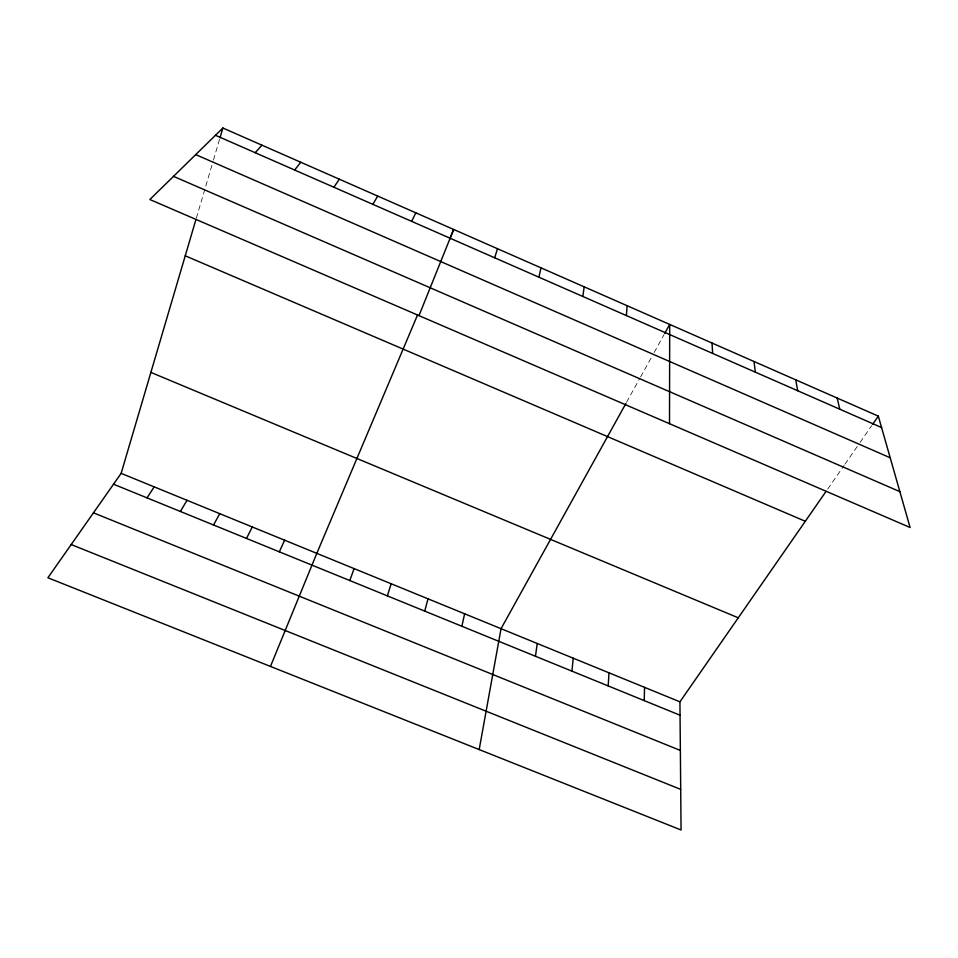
<?xml version="1.0" encoding="UTF-8"?>
<svg xmlns="http://www.w3.org/2000/svg" width="958" height="958" viewBox="0 0 958 958"><rect width="100%" height="100%" fill="white"/><g stroke="black" fill="none" stroke-linecap="round" stroke-linejoin="round"><path stroke-width="0.72" stroke-dasharray="4.79 3.59" d="M196.33 218.161L213.035 161.459M213.442 160.07L219.598 139.161M626.556 402.264L639.836 378.302M640.555 377.021L652.745 355.035M654.158 352.472L664.05 334.629M827.676 489.071L844.106 465.408M844.956 464.187L857.578 446.021M860.08 442.404L871.684 425.687"/><path stroke-width="1.44" d="M669.51 423.699L669.702 324.439L664.756 333.36M644.219 700.609L644.566 687.365M608.174 685.916L609.001 672.827M626.4 315.577L627.107 305.71M571.926 671.127L573.231 658.194M535.45 656.266L537.246 643.489M582.811 296.453L584.2 286.849M479.18 749.563L501.046 628.688L625.861 403.522M461.852 626.257L464.642 613.803M538.899 277.185L540.995 267.857M424.729 611.108L428.01 598.822M826.035 491.43L679.929 701.819L681.066 829.987L47.9 577.77L121.139 473.36L195.911 219.586M220.017 137.772L222.891 128.013L878.318 416.143L910.1 527.499L149.843 199.515L222.891 128.013M494.675 257.786L497.489 248.733M387.367 595.876L391.163 583.757M349.79 580.56L354.101 568.597M418.993 315.625L453.661 229.465L449.637 238.985M270.467 666.433L316.811 553.353L417.46 315.17M279.341 551.832L284.622 540.192M411.629 221.346L415.796 212.82M246.517 538.444L252.265 526.96M213.538 524.996L219.741 513.668M372.89 204.353L377.68 196.067M180.367 511.476L187.038 500.304M147.029 497.885L154.178 486.868M333.899 187.241L339.348 179.206M872.522 424.502L878.318 416.143M294.669 170.033L300.764 162.249M255.187 152.705L261.941 145.185M71.203 544.551L680.707 789.38M93.453 512.829L680.36 750.449M113.523 484.209L680.048 715.219M121.139 473.36L679.929 701.819M150.885 372.411L738.271 617.814M185.241 255.798L805.307 521.284M173.494 176.356L899.873 491.646M195.719 154.609L890.21 457.78M215.466 135.282L881.576 427.543M837.172 398.049L839.795 409.21M795.739 379.835L797.715 390.744M754.018 361.501L755.335 372.159M712.01 343.036L712.668 353.43"/></g></svg>
